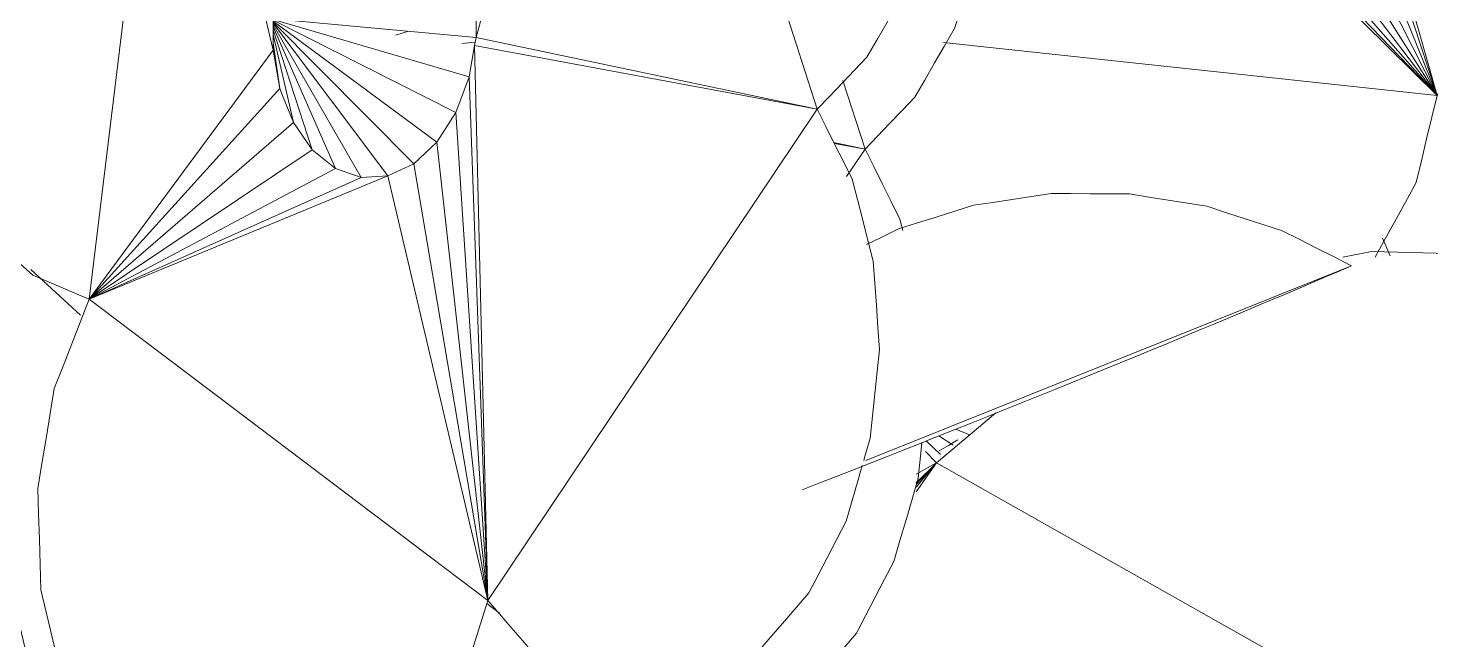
# Model space of a CAD drawing. Header units: metres. Extents: x -18.34 to -13.25, y -25.49 to -16.26.
# Drawn here: x -17.3197 to -17.2433, y -21.2313 to -21.198 of the extents above; entities that cross this region are included whole.
import ezdxf

# ---------------------------------------------------------------- set-up
doc = ezdxf.new("R2010")
doc.units = ezdxf.units.M
doc.layers.add('Importações nas famílias', color=7, linetype='Continuous', lineweight=5)
doc.layers.add('Vegetação', color=7, linetype='Continuous', lineweight=5)

# ---------------------------------------------------------------- blocks, each defined once
blk = doc.blocks.new('Planta_pergolado_12200 - plantas pergolado_skp_Component_17-V3069-Pavimento 02 - Executivo')
at = {"layer": 'Importações nas famílias', "color": 9}
for p, q in [((0.292674, -0.071409), (0.284729, -0.100447)), ((0.303308, -0.104342), (0.292674, -0.071409)), ((0.268172, -0.077805), (0.263663, -0.114691)), ((0.273681, -0.10114), (0.268172, -0.077805)), ((0.28473, -0.098256), (0.284729, -0.100447)), ((0.273681, -0.10114), (0.273681, -0.098949)), ((0.273681, -0.099434), (0.284729, -0.100447)), ((0.273681, -0.099473), (0.284353, -0.102587)), ((0.273681, -0.099515), (0.283625, -0.104531)), ((0.273681, -0.099562), (0.282596, -0.106145)), ((0.273681, -0.099615), (0.281336, -0.107319)), ((0.273681, -0.099679), (0.279931, -0.107974)), ((0.273681, -0.099759), (0.278477, -0.108066)), ((0.273681, -0.099867), (0.277072, -0.107587)), ((0.273681, -0.100025), (0.275812, -0.10657)), ((0.273681, -0.100279), (0.274784, -0.105085)), ((0.274057, -0.103233), (0.273681, -0.100733)), ((0.284729, -0.100447), (0.284654, -0.100878)), ((0.284729, -0.100447), (0.303308, -0.104342)), ((0.273681, -0.10114), (0.263663, -0.114691)), ((0.274057, -0.103233), (0.273681, -0.10114)), ((0.284654, -0.100878), (0.284353, -0.102587)), ((0.303308, -0.104342), (0.284654, -0.100878)), ((0.284654, -0.100878), (0.285378, -0.131092)), ((0.284353, -0.102587), (0.283625, -0.104531)), ((0.284353, -0.102587), (0.285378, -0.131092)), ((0.274057, -0.103233), (0.263663, -0.114691)), ((0.274203, -0.103605), (0.274057, -0.103233)), ((0.274203, -0.103605), (0.274784, -0.105085)), ((0.283625, -0.104531), (0.282596, -0.106145)), ((0.283625, -0.104531), (0.285378, -0.131092)), ((0.285378, -0.131092), (0.303308, -0.104342)), ((0.263663, -0.114691), (0.274784, -0.105085)), ((0.274784, -0.105085), (0.275812, -0.10657)), ((0.282596, -0.106145), (0.281336, -0.107319)), ((0.282596, -0.106145), (0.285378, -0.131092)), ((0.263663, -0.114691), (0.275812, -0.10657)), ((0.275812, -0.10657), (0.277072, -0.107587)), ((0.277072, -0.107587), (0.263663, -0.114691)), ((0.277072, -0.107587), (0.278477, -0.108066)), ((0.281336, -0.107319), (0.279931, -0.107974)), ((0.281336, -0.107319), (0.285378, -0.131092)), ((0.263663, -0.114691), (0.279931, -0.107974)), ((0.278477, -0.108066), (0.263663, -0.114691)), ((0.278477, -0.108066), (0.279931, -0.107974)), ((0.279931, -0.107974), (0.285378, -0.131092)), ((0.285378, -0.131092), (0.263663, -0.114691))]:
    blk.add_line(p, q, dxfattribs=at)
at = {"layer": 'Importações nas famílias', "color": 9, "flags": 128}
for points in [[(0.308172, -0.09778), (0.307632, -0.098716), (0.307093, -0.099653), (0.306553, -0.10059), (0.306013, -0.101526)], [(0.306013, -0.101526), (0.305337, -0.10223), (0.30466, -0.102934), (0.303984, -0.103638), (0.303308, -0.104342)], [(0.303308, -0.104342), (0.303781, -0.105295), (0.304255, -0.106248), (0.304729, -0.107201), (0.305203, -0.108155)], [(0.305203, -0.108155), (0.305492, -0.10927), (0.305781, -0.110386), (0.306069, -0.111502), (0.306358, -0.112618)], [(0.260596, -0.113381), (0.259919, -0.112762), (0.259243, -0.112143), (0.258567, -0.111524), (0.257891, -0.110905)], [(0.306358, -0.112618), (0.306442, -0.113821), (0.306526, -0.115024), (0.306611, -0.116227), (0.306695, -0.11743)], [(0.263663, -0.114691), (0.262896, -0.114363), (0.262129, -0.114036), (0.261363, -0.113709), (0.260596, -0.113381)], [(0.261771, -0.119561), (0.262244, -0.118343), (0.262717, -0.117126), (0.26319, -0.115908), (0.263663, -0.114691)], [(0.306695, -0.11743), (0.306568, -0.118637), (0.306442, -0.119845), (0.306316, -0.121053), (0.306189, -0.122261)], [(0.260872, -0.124989), (0.261096, -0.123632), (0.261321, -0.122275), (0.261546, -0.120918), (0.261771, -0.119561)], [(0.306189, -0.122261), (0.305861, -0.123391), (0.305836, -0.123476)], [(0.305757, -0.12375), (0.305533, -0.124521), (0.305205, -0.125652), (0.304877, -0.126782)], [(0.261042, -0.130513), (0.260999, -0.129132), (0.260957, -0.127751), (0.260914, -0.12637), (0.260872, -0.124989)], [(0.304877, -0.126782), (0.304369, -0.127758), (0.303862, -0.128734), (0.303354, -0.12971), (0.302846, -0.130685)], [(0.262268, -0.135659), (0.261961, -0.134373), (0.261655, -0.133086), (0.261348, -0.1318), (0.261042, -0.130513)], [(0.285378, -0.131092), (0.284974, -0.132362), (0.28457, -0.133631), (0.284166, -0.134901), (0.283762, -0.136171)], [(0.287884, -0.133993), (0.287258, -0.133267), (0.286631, -0.132542), (0.286005, -0.131817), (0.285378, -0.131092)], [(0.302846, -0.130685), (0.302194, -0.13144), (0.301541, -0.132195), (0.300889, -0.13295), (0.300236, -0.133705)]]:
    blk.add_lwpolyline(points, dxfattribs=at)
blk = doc.blocks.new('Planta_pergolado_12200 - plantas pergolado_skp_Component_16-V3070-Pavimento 02 - Executivo')
blk.add_blockref('Planta_pergolado_12200 - plantas pergolado_skp_Component_17-V3069-Pavimento 02 - Executivo', (0, 0))
blk = doc.blocks.new('Planta_pergolado_12200 - plantas pergolado_skp_Component_17-V3097-Pavimento 02 - Executivo')
at = {"layer": 'Importações nas famílias', "color": 9}
for p, q in [((0.280366, -0.100316), (0.281055, -0.10011)), ((0.283949, -0.100785), (0.284683, -0.10071)), ((0.305915, -0.106522), (0.304709, -0.102788)), ((0.304214, -0.106166), (0.305915, -0.106522)), ((0.305915, -0.106522), (0.304255, -0.106214)), ((0.304909, -0.108022), (0.305915, -0.106522)), ((0.30781, -0.110335), (0.307968, -0.110947)), ((0.286005, -0.131776), (0.285324, -0.131262))]:
    blk.add_line(p, q, dxfattribs=at)
at = {"layer": 'Importações nas famílias', "color": 9, "flags": 128}
for points in [[(0.312235, -0.095565), (0.311878, -0.096644), (0.311512, -0.097749), (0.311145, -0.098855), (0.310779, -0.09996)], [(0.310779, -0.09996), (0.310239, -0.100897), (0.3097, -0.101833), (0.30916, -0.10277), (0.30862, -0.103706)], [(0.30862, -0.103706), (0.307944, -0.10441), (0.307267, -0.105114), (0.306591, -0.105818), (0.305915, -0.106522)], [(0.305915, -0.106522), (0.306388, -0.107476), (0.306862, -0.108429), (0.307336, -0.109382), (0.30781, -0.110335)], [(0.263203, -0.115562), (0.262526, -0.114942), (0.26185, -0.114323), (0.261174, -0.113704), (0.260498, -0.113085)], [(0.309, -0.122491), (0.308923, -0.123233), (0.308796, -0.124441)], [(0.308796, -0.124441), (0.308468, -0.125571), (0.30814, -0.126701), (0.307812, -0.127832), (0.307484, -0.128962)], [(0.307484, -0.128962), (0.306976, -0.129938), (0.306468, -0.130914), (0.305961, -0.13189), (0.305453, -0.132866)], [(0.305453, -0.132866), (0.304801, -0.133621), (0.304148, -0.134376), (0.303496, -0.13513), (0.302843, -0.135885)]]:
    blk.add_lwpolyline(points, dxfattribs=at)
blk = doc.blocks.new('Planta_pergolado_12200 - plantas pergolado_skp_Component_16-V3098-Pavimento 02 - Executivo')
blk.add_blockref('Planta_pergolado_12200 - plantas pergolado_skp_Component_17-V3097-Pavimento 02 - Executivo', (0, 0))
blk = doc.blocks.new('Planta_pergolado_12200 - plantas pergolado_skp_-V3128-Pavimento 02 - Executivo')
for name in ['Planta_pergolado_12200 - plantas pergolado_skp_Component_16-V3070-Pavimento 02 - Executivo', 'Planta_pergolado_12200 - plantas pergolado_skp_Component_16-V3098-Pavimento 02 - Executivo']:
    blk.add_blockref(name, (0, 0))
blk = doc.blocks.new('Planta_pergolado_12200 - plantas pergolado_skp_-V3129-Pavimento 02 - Executivo')
blk.add_blockref('Planta_pergolado_12200 - plantas pergolado_skp_-V3128-Pavimento 02 - Executivo', (0, 0))
blk = doc.blocks.new('Planta_pergolado_12200 - plantas pergolado_skp_Component_17-V3174-Pavimento 02 - Executivo')
at = {"layer": 'Importações nas famílias', "color": 9}
for p, q in [((0.328468, -0.04806), (0.329391, -0.048894)), ((0.322102, -0.067839), (0.323584, -0.054159)), ((0.319908, -0.067892), (0.322519, -0.054982)), ((0.304854, -0.055943), (0.302923, -0.057053)), ((0.31593, -0.069654), (0.320525, -0.056399)), ((0.317803, -0.068511), (0.321433, -0.055771)), ((0.313577, -0.072781), (0.31986, -0.056741)), ((0.314416, -0.071242), (0.319992, -0.056676)), ((0.317803, -0.068511), (0.319908, -0.067892)), ((0.319908, -0.067892), (0.322102, -0.067839)), ((0.321141, -0.076333), (0.319908, -0.067892)), ((0.321141, -0.076333), (0.322102, -0.067839)), ((0.339684, -0.068855), (0.322102, -0.067839)), ((0.324235, -0.068355), (0.322102, -0.067839)), ((0.31593, -0.069654), (0.317803, -0.068511)), ((0.321141, -0.076333), (0.317803, -0.068511)), ((0.321141, -0.076333), (0.324235, -0.068355)), ((0.326162, -0.069406), (0.324235, -0.068355)), ((0.324235, -0.068355), (0.339363, -0.069018)), ((0.321141, -0.076333), (0.326162, -0.069406)), ((0.327751, -0.07092), (0.326162, -0.069406)), ((0.326162, -0.069406), (0.338715, -0.069491)), ((0.314416, -0.071242), (0.31593, -0.069654)), ((0.321141, -0.076333), (0.31593, -0.069654)), ((0.321141, -0.076333), (0.327751, -0.07092)), ((0.337728, -0.070376), (0.327751, -0.07092)), ((0.328894, -0.072793), (0.327751, -0.07092)), ((0.313577, -0.072781), (0.314416, -0.071242)), ((0.321141, -0.076333), (0.314416, -0.071242)), ((0.312063, -0.072097), (0.313577, -0.072781)), ((0.336142, -0.071798), (0.328894, -0.072793)), ((0.313366, -0.073168), (0.312113, -0.072573)), ((0.312574, -0.074734), (0.313366, -0.073168)), ((0.312895, -0.075115), (0.313366, -0.073168)), ((0.313366, -0.073168), (0.313577, -0.072781)), ((0.321141, -0.076333), (0.313366, -0.073168)), ((0.321141, -0.076333), (0.328894, -0.072793)), ((0.329389, -0.074475), (0.328894, -0.072793)), ((0.329734, -0.074847), (0.334631, -0.073703)), ((0.329389, -0.074475), (0.329513, -0.074898)), ((0.321141, -0.076333), (0.31303, -0.075323)), ((0.321141, -0.076333), (0.314926, -0.077209)), ((0.321141, -0.076333), (0.320508, -0.076605)), ((0.318159, -0.077612), (0.315888, -0.078585)), ((0.330787, -0.081413), (0.331249, -0.08305)), ((0.331116, -0.085515), (0.32998, -0.082057)), ((0.337055, -0.103609), (0.328758, -0.083031)), ((0.337055, -0.103609), (0.327245, -0.084237)), ((0.337055, -0.103609), (0.326008, -0.086093)), ((0.32331, -0.089997), (0.321843, -0.088545)), ((0.323012, -0.089047), (0.32223, -0.088236)), ((0.337055, -0.103609), (0.325391, -0.088287)), ((0.337055, -0.103609), (0.324839, -0.089704)), ((0.337055, -0.103609), (0.324049, -0.090729)), ((0.337055, -0.103609), (0.324316, -0.090399)), ((0.337055, -0.103609), (0.334, -0.094301)), ((0.33472, -0.095341), (0.337055, -0.103609)), ((0.337055, -0.103609), (0.338947, -0.099382)), ((0.337055, -0.103609), (0.310189, -0.100731))]:
    blk.add_line(p, q, dxfattribs=at)
at = {"layer": 'Importações nas famílias', "color": 9, "flags": 128}
for points in [[(0.309745, -0.035398), (0.310906, -0.035554), (0.312112, -0.035715), (0.313318, -0.035876)], [(0.313318, -0.035876), (0.314441, -0.036344), (0.315565, -0.036812), (0.316688, -0.037279), (0.317811, -0.037747)], [(0.317811, -0.037747), (0.318775, -0.03849), (0.319739, -0.039232)], [(0.353375, -0.102899), (0.352388, -0.103432), (0.351317, -0.104011)], [(0.337055, -0.103609), (0.336769, -0.104791), (0.336483, -0.105973), (0.336197, -0.107155), (0.33591, -0.108338)], [(0.341719, -0.105), (0.340553, -0.104652), (0.339387, -0.104304), (0.338221, -0.103956), (0.337055, -0.103609)], [(0.351317, -0.104011), (0.350134, -0.104292), (0.34895, -0.104574), (0.347767, -0.104855), (0.346583, -0.105137)], [(0.346583, -0.105137), (0.345367, -0.105103), (0.344151, -0.105068), (0.342935, -0.105034), (0.341719, -0.105)], [(0.33591, -0.108338), (0.335328, -0.109406), (0.334745, -0.110473), (0.334163, -0.111541), (0.33369, -0.112409)]]:
    blk.add_lwpolyline(points, dxfattribs=at)
blk = doc.blocks.new('Planta_pergolado_12200 - plantas pergolado_skp_Component_16-V3175-Pavimento 02 - Executivo')
blk.add_blockref('Planta_pergolado_12200 - plantas pergolado_skp_Component_17-V3174-Pavimento 02 - Executivo', (0, 0))
blk = doc.blocks.new('Planta_pergolado_12200 - plantas pergolado_skp_Component_12-V3182-Pavimento 02 - Executivo')
at = {"layer": 'Importações nas famílias', "color": 9}
blk.add_line((0.305944, -0.123476), (0.332402, -0.112875), dxfattribs=at)
at = {"layer": 'Importações nas famílias', "color": 9, "flags": 128}
for points in [[(0.316034, -0.108946), (0.314979, -0.109105), (0.313924, -0.109264), (0.312869, -0.109424), (0.311814, -0.109583)], [(0.320303, -0.108964), (0.319236, -0.10896), (0.318169, -0.108955), (0.317102, -0.10895), (0.316034, -0.108946)], [(0.324519, -0.109639), (0.323465, -0.10947), (0.322411, -0.109301), (0.321357, -0.109133), (0.320303, -0.108964)], [(0.311814, -0.109583), (0.310795, -0.109903), (0.309777, -0.110222), (0.308758, -0.110542), (0.30774, -0.110861)], [(0.328584, -0.110952), (0.327567, -0.110624), (0.326551, -0.110295), (0.325535, -0.109967), (0.324519, -0.109639)], [(0.30774, -0.110861), (0.306782, -0.111334), (0.305995, -0.111721)], [(0.332402, -0.112875), (0.331447, -0.112394), (0.330493, -0.111914), (0.329538, -0.111433), (0.328584, -0.110952)], [(0.329568, -0.11409), (0.330276, -0.113786), (0.330985, -0.113482), (0.331693, -0.113179), (0.332402, -0.112875)], [(0.3265, -0.115385), (0.327267, -0.115061), (0.328034, -0.114737), (0.328801, -0.114413), (0.329568, -0.11409)], [(0.323232, -0.116746), (0.324049, -0.116406), (0.324866, -0.116065), (0.325683, -0.115725), (0.3265, -0.115385)], [(0.319801, -0.118158), (0.320659, -0.117805), (0.321517, -0.117452), (0.322375, -0.117099), (0.323232, -0.116746)], [(0.316245, -0.119606), (0.317134, -0.119244), (0.318023, -0.118882), (0.318912, -0.11852), (0.319801, -0.118158)], [(0.312602, -0.121073), (0.313513, -0.120706), (0.314424, -0.12034), (0.315334, -0.119973), (0.316245, -0.119606)], [(0.308915, -0.122543), (0.309837, -0.122176), (0.310759, -0.121808), (0.31168, -0.121441), (0.312602, -0.121073)], [(0.305222, -0.124), (0.306145, -0.123636), (0.307069, -0.123272), (0.307992, -0.122907), (0.308915, -0.122543)], [(0.302481, -0.12507), (0.303395, -0.124713), (0.304308, -0.124357), (0.305222, -0.124)]]:
    blk.add_lwpolyline(points, dxfattribs=at)
blk = doc.blocks.new('Planta_pergolado_12200 - plantas pergolado_skp_Component_16-V3184-Pavimento 02 - Executivo')
blk.add_blockref('Planta_pergolado_12200 - plantas pergolado_skp_Component_12-V3182-Pavimento 02 - Executivo', (0, 0))
blk = doc.blocks.new('Planta_pergolado_12200 - plantas pergolado_skp_-V3213-Pavimento 02 - Executivo')
for name in ['Planta_pergolado_12200 - plantas pergolado_skp_Component_16-V3175-Pavimento 02 - Executivo', 'Planta_pergolado_12200 - plantas pergolado_skp_Component_16-V3184-Pavimento 02 - Executivo']:
    blk.add_blockref(name, (0, 0))
blk = doc.blocks.new('Planta_pergolado_12200 - plantas pergolado_skp_Component_17-V3281-Pavimento 02 - Executivo')
at = {"layer": 'Importações nas famílias', "color": 9}
for p, q in [((0.350394, -0.104501), (0.350393, -0.105829)), ((0.334087, -0.111376), (0.334498, -0.112334)), ((0.34666, -0.116152), (0.346141, -0.116779)), ((0.309927, -0.122131), (0.310701, -0.122645)), ((0.310847, -0.121772), (0.311599, -0.122084)), ((0.309246, -0.122396), (0.310016, -0.123148)), ((0.343115, -0.134295), (0.343185, -0.135123))]:
    blk.add_line(p, q, dxfattribs=at)
at = {"layer": 'Importações nas famílias', "color": 9, "flags": 128}
for points in [[(0.350393, -0.105829), (0.350073, -0.10717), (0.349752, -0.108511), (0.349432, -0.109852), (0.349111, -0.111193)], [(0.349111, -0.111193), (0.348498, -0.112433), (0.347885, -0.113672), (0.347273, -0.114912), (0.34666, -0.116152)], [(0.343185, -0.135123), (0.343028, -0.136307), (0.342871, -0.137491), (0.342714, -0.138674), (0.342557, -0.139858)], [(0.342557, -0.139858), (0.342157, -0.141007), (0.342094, -0.14119)]]:
    blk.add_lwpolyline(points, dxfattribs=at)
blk = doc.blocks.new('Planta_pergolado_12200 - plantas pergolado_skp_Component_16-V3282-Pavimento 02 - Executivo')
blk.add_blockref('Planta_pergolado_12200 - plantas pergolado_skp_Component_17-V3281-Pavimento 02 - Executivo', (0, 0))
blk = doc.blocks.new('Planta_pergolado_12200 - plantas pergolado_skp_Component_12-V1248-Pavimento 02 - Executivo')
at = {"layer": 'Importações nas famílias', "color": 9, "flags": 128}
blk.add_lwpolyline([(0.310955, 0.122355), (0.310454, 0.122649), (0.309952, 0.122942)], dxfattribs=at)
blk = doc.blocks.new('Planta_pergolado_12200 - plantas pergolado_skp_Component_12-V1249-Pavimento 02 - Executivo')
at = {"layer": 'Importações nas famílias', "color": 9}
for p, q in [((0.256859, 0.119568), (0.263591, 0.148283)), ((0.253025, 0.103214), (0.255494, 0.113743))]:
    blk.add_line(p, q, dxfattribs=at)
at = {"layer": 'Importações nas famílias', "color": 9, "flags": 128}
for points in [[(0.261565, 0.144181), (0.261948, 0.145297), (0.262331, 0.146414), (0.262714, 0.147531), (0.263063, 0.14855)], [(0.260096, 0.139546), (0.260463, 0.140704), (0.260831, 0.141863), (0.261198, 0.143022), (0.261565, 0.144181)], [(0.258706, 0.134794), (0.259054, 0.135982), (0.259401, 0.13717), (0.259749, 0.138358), (0.260096, 0.139546)], [(0.25741, 0.12998), (0.257734, 0.131183), (0.258058, 0.132387), (0.258382, 0.133591), (0.258706, 0.134794)], [(0.256927, 0.128016), (0.257114, 0.128774), (0.25741, 0.12998)], [(0.256224, 0.125155), (0.25652, 0.126361), (0.256817, 0.127567)], [(0.255159, 0.120374), (0.255425, 0.12157), (0.255691, 0.122765), (0.255957, 0.12396), (0.256224, 0.125155)], [(0.254227, 0.11569), (0.25446, 0.116861), (0.254693, 0.118032), (0.254926, 0.119203), (0.255159, 0.120374)], [(0.25344, 0.111155), (0.253637, 0.112289), (0.253834, 0.113423), (0.25403, 0.114557), (0.254227, 0.11569)], [(0.252806, 0.106819), (0.252964, 0.107903), (0.253123, 0.108987), (0.253281, 0.110071), (0.25344, 0.111155)], [(0.25245, 0.103753), (0.252568, 0.104775), (0.252687, 0.105797), (0.252806, 0.106819)]]:
    blk.add_lwpolyline(points, dxfattribs=at)
blk = doc.blocks.new('Planta_pergolado_12200 - plantas pergolado_skp_Component_17-V3315-Pavimento 02 - Executivo')
at = {"layer": 'Importações nas famílias', "color": 9}
for p, q in [((0.331922, -0.112411), (0.33349, -0.112103)), ((0.308687, -0.125178), (0.309795, -0.123608)), ((0.309795, -0.123608), (0.308687, -0.124211)), ((0.308687, -0.124926), (0.309795, -0.123608)), ((0.308687, -0.124783), (0.309795, -0.123608)), ((0.308687, -0.12471), (0.309795, -0.123608)), ((0.308687, -0.124685), (0.309795, -0.123608)), ((0.308687, -0.124693), (0.309795, -0.123608)), ((0.309196, -0.122986), (0.309795, -0.123608)), ((0.309795, -0.123608), (0.334953, -0.137791))]:
    blk.add_line(p, q, dxfattribs=at)
at = {"layer": 'Importações nas famílias', "color": 9, "flags": 128}
for points in [[(0.33349, -0.112103), (0.334892, -0.112136), (0.336294, -0.112168), (0.337696, -0.1122), (0.339098, -0.112232)], [(0.309795, -0.123608), (0.311057, -0.122542), (0.312319, -0.121476), (0.313034, -0.120872)]]:
    blk.add_lwpolyline(points, dxfattribs=at)
blk = doc.blocks.new('Planta_pergolado_12200 - plantas pergolado_skp_Component_16-V3316-Pavimento 02 - Executivo')
at = {"extrusion": (0, 0, -1), "zscale": -1, "rotation": 180}
for name in ['Planta_pergolado_12200 - plantas pergolado_skp_Component_12-V1249-Pavimento 02 - Executivo', 'Planta_pergolado_12200 - plantas pergolado_skp_Component_12-V1248-Pavimento 02 - Executivo']:
    blk.add_blockref(name, (0, 0), dxfattribs=at)
blk.add_blockref('Planta_pergolado_12200 - plantas pergolado_skp_Component_17-V3315-Pavimento 02 - Executivo', (0, 0))
blk = doc.blocks.new('Planta_pergolado_12200 - plantas pergolado_skp_-V3327-Pavimento 02 - Executivo')
blk.add_blockref('Planta_pergolado_12200 - plantas pergolado_skp_Component_16-V3316-Pavimento 02 - Executivo', (0, 0))
blk = doc.blocks.new('Planta_pergolado_12200 - plantas pergolado_skp_-V3328-Pavimento 02 - Executivo')
for name in ['Planta_pergolado_12200 - plantas pergolado_skp_-V3327-Pavimento 02 - Executivo', 'Planta_pergolado_12200 - plantas pergolado_skp_Component_16-V3282-Pavimento 02 - Executivo']:
    blk.add_blockref(name, (0, 0))
blk = doc.blocks.new('Planta_pergolado_12200 - plantas pergolado_skp_-V3374-Pavimento 02 - Executivo')
for name in ['Planta_pergolado_12200 - plantas pergolado_skp_-V3328-Pavimento 02 - Executivo', 'Planta_pergolado_12200 - plantas pergolado_skp_-V3213-Pavimento 02 - Executivo']:
    blk.add_blockref(name, (0, 0))
blk = doc.blocks.new('Planta_pergolado_12200 - Planta_pergolado_12200-3075656-Pavimento 02 - Executivo')
for name in ['Planta_pergolado_12200 - plantas pergolado_skp_-V3374-Pavimento 02 - Executivo', 'Planta_pergolado_12200 - plantas pergolado_skp_-V3129-Pavimento 02 - Executivo']:
    blk.add_blockref(name, (0, 0))

msp = doc.modelspace()

# ---------------------------------------------------------------- block references
at = {"layer": 'Vegetação', "color": 9}
msp.add_blockref('Planta_pergolado_12200 - Planta_pergolado_12200-3075656-Pavimento 02 - Executivo', (-17.58, -21.09809), dxfattribs=at)

doc.saveas('drawing.dxf')
